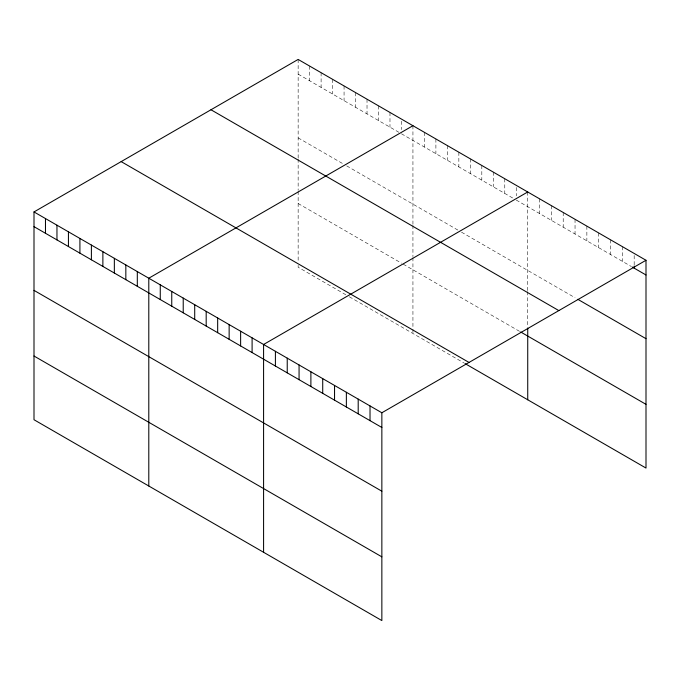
<?xml version="1.0" encoding="UTF-8"?>
<svg xmlns="http://www.w3.org/2000/svg" width="680" height="680" viewBox="0 0 680 680"><rect width="100%" height="100%" fill="white"/><g stroke="black" fill="none" stroke-linecap="round" stroke-linejoin="round"><path stroke-width="0.51" stroke-dasharray="3.4 2.55" d="M298.146 74.145L398.811 132.26M401.464 133.79L513.604 198.534M516.248 200.065L631.439 266.569M298.146 137.862L343.179 163.863M346.715 165.903L457.971 230.137M461.508 232.177L575.042 297.721M298.146 203.516L401.464 263.16M403.223 264.18L519.784 331.475M345.831 294.754L298.146 267.231L298.146 262.981M349.367 296.795L464.151 363.069M634.177 255.535L634.177 264.996M622.344 246.611L622.344 261.324M610.521 239.785L610.521 254.49M598.689 232.951L598.689 247.665M586.865 226.125L586.865 240.839M575.042 219.3L575.042 234.005M563.21 212.466L563.21 227.179M551.387 205.641L551.387 220.354M539.554 198.815L539.554 213.52M527.731 191.981L527.731 290.615M527.731 291.618L527.731 326.969M516.248 187.459L516.248 195.865M504.772 178.73L504.772 193.443M493.289 172.1L493.289 186.813M481.814 165.478L481.814 180.183M470.339 158.848L470.339 173.553M458.856 152.218L458.856 166.931M447.381 145.588L447.381 160.302M435.897 138.966L435.897 153.671M424.422 132.337L424.422 147.05M412.938 125.706L412.938 224.34M412.938 225.344L412.938 256.657M412.938 257.669L412.938 328.194M412.938 329.256L412.938 333.506M401.464 121.184L401.464 129.591M389.98 112.455L389.98 127.169M378.505 105.825L378.505 120.538M367.022 99.203L367.022 113.908M355.546 92.573L355.546 107.287M344.063 85.944L344.063 100.657M332.588 79.322L332.588 94.027M321.104 72.692L321.104 87.397M309.629 66.062L309.629 80.775M298.146 59.432L298.146 158.066M298.146 159.069L298.146 190.383M298.146 191.394L298.146 261.919"/><path stroke-width="1.02" d="M34 211.939L381.854 412.769L381.854 620.568L34 419.73L34 211.939L298.146 59.432L646 260.27L646 468.061L465.035 363.579M412.938 125.706L148.793 278.214L148.793 486.004M527.731 191.981L263.585 344.488L263.585 552.279M381.854 412.769L646 260.27M632.358 267.096L646 274.975M577.77 299.302L646 338.691M210.978 109.76L558.832 310.59M520.667 331.984L646 404.345M121.168 161.611L469.021 362.44M34 226.652L381.854 427.482M34 290.368L381.854 491.198M34 356.014L381.854 556.843M634.177 266.05L634.177 268.149M527.731 327.981L527.731 399.78M370.022 405.943L370.022 420.656M358.199 399.118L358.199 413.822M346.366 392.284L346.366 406.997M334.543 385.458L334.543 400.171M322.719 378.632L322.719 393.337M310.887 371.798L310.887 386.512M299.064 364.973L299.064 379.686M287.232 358.148L287.232 372.852M275.409 351.313L275.409 366.027M252.101 337.858L252.101 352.572M240.626 331.236L240.626 345.942M229.143 324.606L229.143 339.32M217.668 317.976L217.668 332.69M206.184 311.355L206.184 326.06M194.709 304.725L194.709 319.438M183.226 298.095L183.226 312.808M171.751 291.465L171.751 306.178M160.268 284.844L160.268 299.548M137.309 271.583L137.309 286.297M125.834 264.962L125.834 279.667M114.35 258.332L114.35 273.046M102.876 251.702L102.876 266.416M91.392 245.08L91.392 259.786M79.917 238.45L79.917 253.164M68.434 231.821L68.434 246.534M56.959 225.199L56.959 239.904M45.475 218.569L45.475 233.282"/></g></svg>
